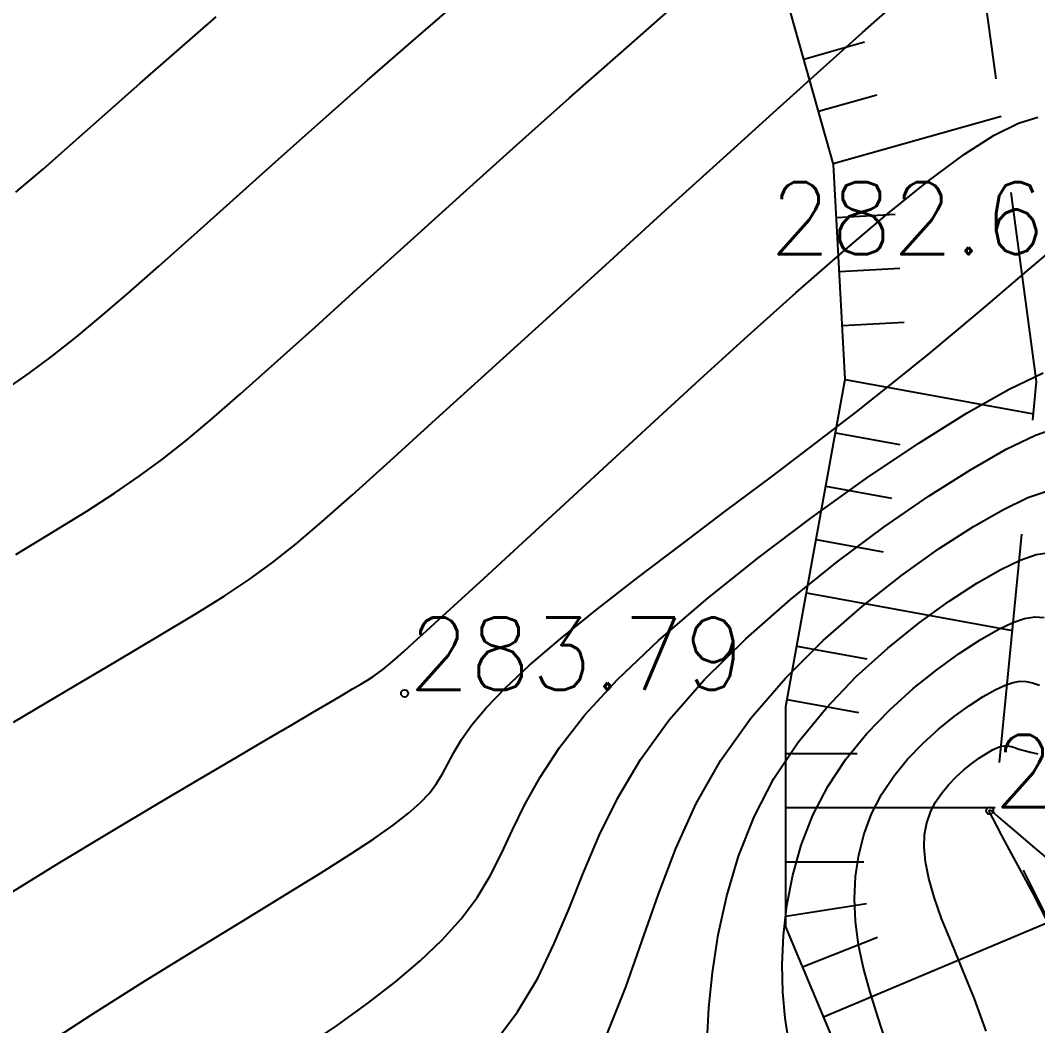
# Model space of a CAD drawing. Extents: x 524954 to 526204, y 9523489 to 9524010.
# Drawn here: x 526036.96 to 526051.04, y 9523769.42 to 9523783.34 of the extents above; entities that cross this region are included whole.
import ezdxf
from ezdxf.enums import TextEntityAlignment as Align

# ---------------------------------------------------------------- set-up
doc = ezdxf.new("R2010")
doc.units = 0
doc.header["$PDMODE"] = 33
doc.header["$PDSIZE"] = 0.1
doc.linetypes.add('CACHE2', pattern=[4.7625, 3.175, -1.5875])
for name, color, linetype in [('Bas_Talus', 40, 'CACHE2'), ('CN_01_00', 3, 'Continuous'), ('CN_02_00', 4, 'Continuous'), ('CN_05_00', 6, 'Continuous'), ('CN_10_00', 1, 'Continuous'), ('Haut_Talus', 30, 'Continuous'), ('Talus', 2, 'Continuous'), ('TopoAlt', 3, 'Continuous'), ('TOPOJIS', 7, 'Continuous')]:
    doc.layers.add(name, color=color, linetype=linetype)
doc.styles.add('Simplex 1.0', font='Simplex.shx', dxfattribs={"width": 0.99, "height": 1})

# ---------------------------------------------------------------- blocks, each defined once
blk = doc.blocks.new('TCPOINT M')
at = {"color": 0}
blk.add_point((0, 0), dxfattribs=at)
at = {"layer": 'TopoAlt', "style": 'Simplex 1.0', "width": 0.99}
blk.add_attdef('ALT', (0.15, 0.15), '', height=1, dxfattribs=at)

msp = doc.modelspace()

# ---------------------------------------------------------------- linework, layer by layer
at = {"layer": 'Bas_Talus', "flags": 128}
msp.add_lwpolyline([(526058.834, 9523750.859), (526054.874, 9523761.678), (526052.719, 9523767.792), (526050.448, 9523772.385), (526051.028, 9523778.338), (526050.271, 9523783.977), (526048.171, 9523789.181), (526042.349, 9523792.03), (526038.681, 9523792.437), (526032.568, 9523795.169), (526027.379, 9523800.009), (526021.266, 9523805.765), (526019.627, 9523807.764), (526012.873, 9523815.903)], dxfattribs=at)
at = {"layer": 'CN_01_00', "flags": 128}
for points, elevation in [([(526036.74, 9523778.218), (526037.077, 9523778.455), (526037.401, 9523778.696), (526037.727, 9523778.954), (526038.071, 9523779.239), (526038.449, 9523779.563), (526038.875, 9523779.938), (526039.362, 9523780.371), (526039.903, 9523780.855), (526040.49, 9523781.381), (526041.114, 9523781.936), (526041.763, 9523782.511), (526042.431, 9523783.095), (526043.106, 9523783.678)], 287), ([(526037.181, 9523769.079), (526037.945, 9523769.577), (526038.689, 9523770.047), (526039.396, 9523770.483), (526040.047, 9523770.88), (526040.623, 9523771.231), (526041.112, 9523771.533), (526041.518, 9523771.79), (526041.85, 9523772.01), (526042.118, 9523772.198), (526042.329, 9523772.362), (526042.494, 9523772.508), (526042.621, 9523772.643), (526042.72, 9523772.774), (526042.8, 9523772.907), (526042.875, 9523773.049), (526042.958, 9523773.205), (526043.065, 9523773.382), (526043.209, 9523773.585), (526043.405, 9523773.821), (526043.667, 9523774.096), (526044.008, 9523774.415), (526044.438, 9523774.781), (526044.944, 9523775.188), (526045.507, 9523775.626), (526046.109, 9523776.084), (526046.731, 9523776.553), (526047.355, 9523777.022), (526047.962, 9523777.482), (526048.534, 9523777.922), (526049.056, 9523778.334), (526049.526, 9523778.715), (526049.946, 9523779.064), (526050.318, 9523779.378), (526050.644, 9523779.656), (526050.926, 9523779.896), (526051.165, 9523780.097)], 283), ([(526043.5, 9523769.156), (526043.841, 9523769.614), (526044.119, 9523770.081), (526044.349, 9523770.558), (526044.554, 9523771.046), (526044.755, 9523771.544), (526044.972, 9523772.053), (526045.228, 9523772.575), (526045.543, 9523773.109), (526045.94, 9523773.657), (526046.431, 9523774.216), (526047, 9523774.777), (526047.62, 9523775.324), (526048.267, 9523775.845), (526048.915, 9523776.327), (526049.538, 9523776.756), (526050.111, 9523777.119), (526050.608, 9523777.403), (526051.013, 9523777.597), (526051.344, 9523777.711)], 281), ([(526046.468, 9523769.226), (526046.491, 9523769.67), (526046.539, 9523770.159), (526046.618, 9523770.68), (526046.736, 9523771.221), (526046.899, 9523771.77), (526047.115, 9523772.315), (526047.39, 9523772.844), (526047.727, 9523773.348), (526048.113, 9523773.819), (526048.531, 9523774.254), (526048.966, 9523774.649), (526049.4, 9523774.999), (526049.817, 9523775.3), (526050.199, 9523775.547), (526050.531, 9523775.737), (526050.802, 9523775.867), (526051.022, 9523775.943), (526051.21, 9523775.972)], 279), ([(526048.943, 9523769.191), (526048.829, 9523769.545), (526048.721, 9523769.885), (526048.629, 9523770.216), (526048.561, 9523770.542), (526048.519, 9523770.863), (526048.505, 9523771.179), (526048.52, 9523771.487), (526048.564, 9523771.787), (526048.638, 9523772.077), (526048.743, 9523772.356), (526048.88, 9523772.622), (526049.049, 9523772.874), (526049.242, 9523773.11), (526049.452, 9523773.328), (526049.67, 9523773.526), (526049.888, 9523773.702), (526050.097, 9523773.853), (526050.288, 9523773.977), (526050.455, 9523774.072), (526050.59, 9523774.137), (526050.701, 9523774.175), (526050.795, 9523774.19), (526050.881, 9523774.185), (526050.969, 9523774.166), (526051.066, 9523774.135)], 277)]:
    msp.add_lwpolyline(points, dxfattribs=dict(at, elevation=elevation))
at = {"layer": 'CN_02_00', "flags": 128}
for points, elevation in [([(526036.893, 9523775.945), (526037.425, 9523776.267), (526037.875, 9523776.546), (526038.26, 9523776.794), (526038.602, 9523777.028), (526038.924, 9523777.265), (526039.25, 9523777.522), (526039.602, 9523777.818), (526040.003, 9523778.167), (526040.476, 9523778.589), (526041.037, 9523779.094), (526041.672, 9523779.668), (526042.363, 9523780.292), (526043.088, 9523780.946), (526043.827, 9523781.611), (526044.561, 9523782.266), (526045.269, 9523782.892), (526045.93, 9523783.47)], 286), ([(526036.895, 9523780.959), (526037.275, 9523781.286), (526037.687, 9523781.648), (526038.132, 9523782.041), (526038.611, 9523782.465), (526039.123, 9523782.915), (526039.669, 9523783.389)], 288), ([(526036.756, 9523771.22), (526037.493, 9523771.675), (526038.199, 9523772.102), (526038.856, 9523772.493), (526039.442, 9523772.839), (526039.945, 9523773.135), (526040.366, 9523773.383), (526040.716, 9523773.588), (526041.001, 9523773.756), (526041.231, 9523773.891), (526041.413, 9523773.998), (526041.557, 9523774.083), (526041.671, 9523774.15), (526041.762, 9523774.205), (526041.839, 9523774.254), (526041.908, 9523774.301), (526041.977, 9523774.353), (526042.054, 9523774.416), (526042.145, 9523774.495), (526042.259, 9523774.597), (526042.402, 9523774.727), (526042.581, 9523774.89), (526042.801, 9523775.09), (526043.064, 9523775.331), (526043.373, 9523775.614), (526043.733, 9523775.945), (526044.146, 9523776.325), (526044.616, 9523776.757), (526045.146, 9523777.246), (526045.736, 9523777.79), (526046.369, 9523778.372), (526047.028, 9523778.971), (526047.693, 9523779.566), (526048.344, 9523780.136), (526048.964, 9523780.66), (526049.531, 9523781.117), (526050.028, 9523781.486), (526050.441, 9523781.75), (526050.775, 9523781.918), (526051.043, 9523782)], 284), ([(526040.888, 9523769.12), (526041.346, 9523769.43), (526041.766, 9523769.732), (526042.15, 9523770.027), (526042.494, 9523770.318), (526042.798, 9523770.608), (526043.06, 9523770.899), (526043.28, 9523771.194), (526043.46, 9523771.495), (526043.616, 9523771.806), (526043.769, 9523772.135), (526043.941, 9523772.485), (526044.152, 9523772.863), (526044.422, 9523773.274), (526044.773, 9523773.723), (526045.225, 9523774.215), (526045.791, 9523774.753), (526046.448, 9523775.319), (526047.167, 9523775.896), (526047.919, 9523776.463), (526048.673, 9523777), (526049.398, 9523777.487), (526050.066, 9523777.906), (526050.646, 9523778.235), (526051.118, 9523778.462)], 282), ([(526047.596, 9523769.198), (526047.546, 9523769.526), (526047.514, 9523769.884), (526047.505, 9523770.267), (526047.522, 9523770.669), (526047.569, 9523771.084), (526047.65, 9523771.504), (526047.768, 9523771.923), (526047.929, 9523772.335), (526048.135, 9523772.733), (526048.388, 9523773.111), (526048.678, 9523773.465), (526048.992, 9523773.791), (526049.318, 9523774.088), (526049.644, 9523774.35), (526049.957, 9523774.576), (526050.244, 9523774.762), (526050.493, 9523774.905), (526050.696, 9523775.002), (526050.861, 9523775.059), (526051.002, 9523775.081), (526051.132, 9523775.075)], 278), ([(526050.329, 9523769.344), (526050.168, 9523769.792), (526050.003, 9523770.201), (526049.847, 9523770.573), (526049.712, 9523770.905), (526049.608, 9523771.2), (526049.534, 9523771.46), (526049.489, 9523771.689), (526049.471, 9523771.891), (526049.477, 9523772.07), (526049.507, 9523772.23), (526049.557, 9523772.376), (526049.625, 9523772.51), (526049.71, 9523772.637), (526049.807, 9523772.756), (526049.913, 9523772.866), (526050.022, 9523772.965), (526050.132, 9523773.053), (526050.237, 9523773.129), (526050.333, 9523773.191), (526050.417, 9523773.239), (526050.485, 9523773.272), (526050.54, 9523773.291), (526050.587, 9523773.298), (526050.631, 9523773.296), (526050.675, 9523773.286), (526050.724, 9523773.271), (526050.782, 9523773.252), (526050.853, 9523773.231), (526050.942, 9523773.21), (526051.045, 9523773.187)], 276)]:
    msp.add_lwpolyline(points, dxfattribs=dict(at, elevation=elevation))
at = {"layer": 'CN_05_00', "flags": 128}
for points, elevation in [([(526036.859, 9523773.624), (526037.601, 9523774.061), (526038.286, 9523774.466), (526038.884, 9523774.822), (526039.375, 9523775.118), (526039.779, 9523775.37), (526040.126, 9523775.601), (526040.447, 9523775.833), (526040.773, 9523776.091), (526041.132, 9523776.396), (526041.557, 9523776.772), (526042.076, 9523777.241), (526042.711, 9523777.817), (526043.441, 9523778.481), (526044.235, 9523779.203), (526045.062, 9523779.956), (526045.891, 9523780.71), (526046.691, 9523781.436), (526047.431, 9523782.107), (526048.081, 9523782.693), (526048.617, 9523783.173), (526049.046, 9523783.552)], 285), ([(526051.179, 9523770.866), (526050.973, 9523771.261), (526050.795, 9523771.595), (526050.654, 9523771.858), (526050.548, 9523772.056), (526050.472, 9523772.199), (526050.422, 9523772.295), (526050.391, 9523772.353), (526050.376, 9523772.384), (526050.371, 9523772.396), (526050.37, 9523772.399), (526050.371, 9523772.4), (526050.372, 9523772.402), (526050.373, 9523772.403), (526050.374, 9523772.404), (526050.375, 9523772.405), (526050.376, 9523772.405), (526050.377, 9523772.406), (526050.378, 9523772.406), (526050.379, 9523772.407), (526050.379, 9523772.407), (526050.38, 9523772.407), (526050.38, 9523772.407), (526050.381, 9523772.407), (526050.381, 9523772.407), (526050.382, 9523772.407), (526050.383, 9523772.406), (526050.383, 9523772.406), (526050.384, 9523772.406), (526050.386, 9523772.406), (526050.387, 9523772.405), (526050.388, 9523772.405), (526050.389, 9523772.404), (526050.391, 9523772.404), (526050.392, 9523772.403), (526050.395, 9523772.4), (526050.407, 9523772.39), (526050.438, 9523772.363), (526050.497, 9523772.312), (526050.594, 9523772.23), (526050.738, 9523772.107), (526050.939, 9523771.936), (526051.206, 9523771.71)], 275)]:
    msp.add_lwpolyline(points, dxfattribs=dict(at, elevation=elevation))
at = {"layer": 'CN_10_00', "elevation": 280, "flags": 128}
msp.add_lwpolyline([(526045.083, 9523769.31), (526045.339, 9523769.956), (526045.568, 9523770.602), (526045.792, 9523771.243), (526046.033, 9523771.876), (526046.313, 9523772.496), (526046.654, 9523773.099), (526047.072, 9523773.68), (526047.552, 9523774.234), (526048.073, 9523774.752), (526048.615, 9523775.228), (526049.157, 9523775.655), (526049.677, 9523776.026), (526050.155, 9523776.333), (526050.57, 9523776.57), (526050.908, 9523776.732), (526051.183, 9523776.827)], dxfattribs=at)
at = {"layer": 'Haut_Talus', "flags": 128}
msp.add_lwpolyline([(526056.64, 9523747.182), (526054.163, 9523755.757), (526050.695, 9523763.26), (526049.126, 9523767.052), (526047.554, 9523770.789), (526047.554, 9523773.839), (526048.379, 9523778.374), (526048.214, 9523781.342), (526046.56, 9523787.218), (526043.663, 9523788.556), (526036.232, 9523790.287), (526033.094, 9523792.019), (526029.543, 9523795.399), (526023.921, 9523800.035), (526020.123, 9523804.075), (526013.855, 9523810.396), (526008.091, 9523814)], dxfattribs=at)
at = {"layer": 'Talus'}
for p, q in [((526047.803, 9523782.804), (526048.646, 9523783.041)), ((526048.006, 9523782.082), (526048.815, 9523782.31)), ((526048.209, 9523781.36), (526050.535, 9523782.015)), ((526048.255, 9523780.612), (526049.071, 9523780.657)), ((526048.296, 9523779.863), (526049.133, 9523779.91)), ((526048.338, 9523779.114), (526049.194, 9523779.162)), ((526048.378, 9523778.366), (526050.985, 9523777.891)), ((526048.243, 9523777.628), (526049.133, 9523777.466)), ((526048.109, 9523776.89), (526049.019, 9523776.724)), ((526047.975, 9523776.152), (526048.905, 9523775.983)), ((526047.84, 9523775.414), (526050.693, 9523774.895)), ((526047.706, 9523774.676), (526048.677, 9523774.499)), ((526047.572, 9523773.938), (526048.563, 9523773.758)), ((526047.554, 9523773.19), (526048.545, 9523773.19)), ((526047.554, 9523772.44), (526050.453, 9523772.44)), ((526047.554, 9523771.69), (526048.633, 9523771.69)), ((526047.554, 9523770.94), (526048.67, 9523771.115)), ((526048.077, 9523769.546), (526051.202, 9523770.86)), ((526047.786, 9523770.237), (526048.825, 9523770.646))]:
    msp.add_line(p, q, dxfattribs=at)

# ---------------------------------------------------------------- block references
at = {"layer": 'TOPOJIS'}
ref = msp.add_blockref('TCPOINT M', (526052.045, 9523780.051, 282.66), dxfattribs=at)
ref.add_attrib('ALT', '282.66', dxfattribs={"layer": 'TopoAlt', "height": 1, "style": 'Simplex 1.0', "width": 0.99}).set_placement((526051.995, 9523780.101, 282.66), align=Align.RIGHT)
ref = msp.add_blockref('TCPOINT M', (526042.277, 9523774.022, 283.79), dxfattribs=at)
ref.add_attrib('ALT', '283.79', (526042.327, 9523774.072, 283.79), dxfattribs={"layer": 'TopoAlt', "height": 1, "style": 'Simplex 1.0', "width": 0.99})
ref = msp.add_blockref('TCPOINT M', (526050.378, 9523772.398, 274.99), dxfattribs=at)
ref.add_attrib('ALT', '274.99', (526050.428, 9523772.448, 274.99), dxfattribs={"layer": 'TopoAlt', "height": 1, "style": 'Simplex 1.0', "width": 0.99})

doc.saveas('drawing.dxf')
